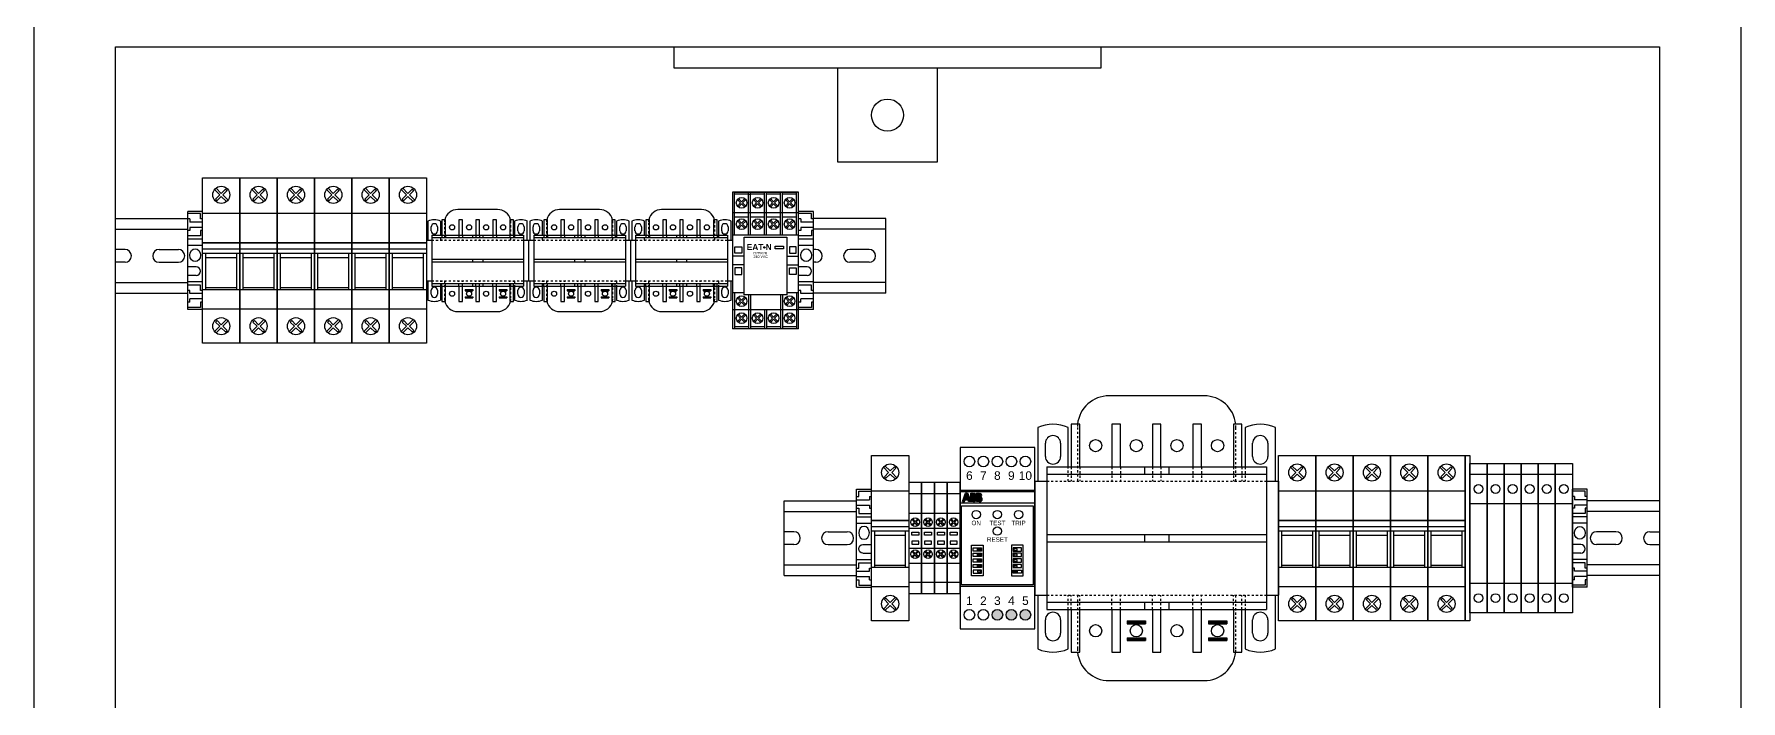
# Model space of a CAD drawing. Header units: millimetres. Extents: x 0 to 840, y -1485 to 297.
# Drawn here: x 148.6 to 228.6, y -1261.2 to -1229.9 of the extents above; entities that cross this region are included whole.
import ezdxf

# ---------------------------------------------------------------- set-up
doc = ezdxf.new("R2010")
doc.units = ezdxf.units.MM
doc.linetypes.add('HIDDEN', pattern=[0.2, 0.1, -0.1])
doc.layers.add('DEFAULT_2', color=8, linetype='HIDDEN')
doc.styles.get("Standard").update_dxf_attribs({"font": 'arial.ttf'})

# ---------------------------------------------------------------- blocks, each defined once
blk = doc.blocks.new('BORNE SECCIONABLE')
for p, q in [((-0.4, 0), (-0.4, 7)), ((-0.4, 7), (0.4, 7)), ((-0.4, 6.5), (0.4, 6.5)), ((0.4, 7), (0.4, 0)), ((0.4, 5.111), (-0.4, 5.111)), ((-0.4, 1.389), (0.4, 1.389)), ((0.4, 0), (-0.4, 0))]:
    blk.add_line(p, q)
for centre in [(0, 5.806), (0, 0.694)]:
    blk.add_circle(centre, 0.208)
blk = doc.blocks.new('TOPE JXBs-BF')
for p, q in [((-0.35, 0), (-0.35, 4.6)), ((0.35, 4.6), (-0.35, 4.6)), ((0.35, 4.6), (-0.35, 4.6)), ((0.25, 4.5), (-0.35, 4.5)), ((-0.25, 4.25), (-0.35, 4.25)), ((-0.25, 4.25), (-0.25, 4.1)), ((0.35, 4.1), (-0.25, 4.1)), ((0.25, 4.25), (0.25, 4.5)), ((0.35, 4.25), (0.25, 4.25)), ((0.35, 0), (0.35, 4.6)), ((-0.25, 3.7), (-0.35, 3.7)), ((0.25, 3.45), (-0.35, 3.45)), ((0.35, 3.3), (-0.35, 3.3)), ((0.35, 3.85), (-0.25, 3.85)), ((-0.25, 3.85), (-0.25, 3.7)), ((0.35, 3.7), (0.25, 3.7)), ((0.25, 3.7), (0.25, 3.45)), ((0.35, 3), (-0.35, 3)), ((0.05, 2), (-0.35, 2)), ((0.05, 1.6), (-0.35, 1.6)), ((0.35, 1.3), (-0.35, 1.3)), ((0.25, 1.15), (-0.35, 1.15)), ((-0.25, 0.9), (-0.35, 0.9)), ((-0.25, 0.75), (-0.25, 0.9)), ((0.25, 0.9), (0.25, 1.15)), ((0.35, 0.9), (0.25, 0.9)), ((-0.25, 0.35), (-0.35, 0.35)), ((0.25, 0.1), (-0.35, 0.1)), ((0.35, 0), (-0.35, 0)), ((0.35, 0.75), (-0.25, 0.75)), ((0.35, 0.5), (-0.25, 0.5)), ((-0.25, 0.35), (-0.25, 0.5)), ((0.35, 0.35), (0.25, 0.35)), ((0.25, 0.35), (0.25, 0.1))]:
    blk.add_line(p, q)
blk.add_arc((0.05, 1.8), 0.2, 270, 90)
blk.add_ellipse((0, 2.55), major_axis=(0, -0.3), ratio=0.833333)
blk = doc.blocks.new('Fusible PMF')
for p, q in [((-0.247, 7.267), (0, 7.021)), ((0.197, 7.218), (0, 7.021)), ((0.197, 7.218), (0.268, 7.147)), ((-0.317, 7.197), (-0.071, 6.95)), ((-0.071, 6.95), (-0.268, 6.753)), ((-0.268, 6.753), (-0.197, 6.682)), ((0, 6.879), (-0.197, 6.682)), ((0, 6.879), (0.247, 6.632)), ((0.268, 7.147), (0.071, 6.95)), ((0.071, 6.95), (0.318, 6.703)), ((-0.317, 0.553), (-0.071, 0.8)), ((-0.268, 0.997), (-0.197, 1.068)), ((-0.071, 0.8), (-0.268, 0.997)), ((0, 0.871), (-0.197, 1.068)), ((0, 0.871), (0.247, 1.118)), ((0.071, 0.8), (0.318, 1.047)), ((0.268, 0.603), (0.071, 0.8)), ((-0.247, 0.483), (0, 0.729)), ((0.197, 0.532), (0, 0.729)), ((0.197, 0.532), (0.268, 0.603))]:
    blk.add_line(p, q)
at = {"color": 4}
for p, q in [((0.875, 4.4), (-0.875, 4.4)), ((0.875, 4.2), (-0.875, 4.2)), ((-0.725, 2.5), (-0.725, 4.2)), ((0.725, 4), (-0.725, 4)), ((0.725, 2.5), (0.725, 4.2)), ((0.875, 2.5), (-0.875, 2.5)), ((0.725, 2.6), (-0.725, 2.6))]:
    blk.add_line(p, q, dxfattribs=at)
blk.add_lwpolyline([(-0.875, 7.75), (0.875, 7.75), (0.875, 0), (-0.875, 0)], close=True)
at = {"color": 5}
blk.add_lwpolyline([(-0.875, 6.1), (0.875, 6.1), (0.875, 4.7), (-0.875, 4.7)], close=True, dxfattribs=at)
at = {"color": 4}
blk.add_lwpolyline([(-0.875, 4.7), (0.875, 4.7), (0.875, 1.6), (-0.875, 1.6)], close=True, dxfattribs=at)
for centre in [(0, 6.95), (0, 0.8)]:
    blk.add_circle(centre, 0.4)
blk = doc.blocks.new('c0100e2a-F')
for p, q in [((2.229, 13.335), (-2.229, 13.335)), ((-4.001, 12.002), (-4.001, 10.001)), ((-3.6, 12.002), (-4.001, 12.002)), ((-3.6, 10.001), (-3.6, 12.002)), ((-2.1, 12.002), (-2.1, 10.001)), ((-1.7, 12.002), (-2.1, 12.002)), ((-1.7, 10.001), (-1.7, 12.002)), ((-0.2, 12.002), (-0.2, 10.001)), ((0.2, 12.002), (-0.2, 12.002)), ((0.2, 10.001), (0.2, 12.002)), ((1.7, 12.002), (1.7, 10.001)), ((2.1, 12.002), (1.7, 12.002)), ((2.1, 10.001), (2.1, 12.002)), ((3.6, 12.002), (3.6, 10.001)), ((4, 12.002), (3.6, 12.002)), ((4, 10.001), (4, 12.002)), ((-5.572, 11.852), (-5.572, 9.334)), ((-4.143, 10.001), (-4.143, 11.852)), ((4.143, 11.852), (4.143, 10.001)), ((5.572, 9.334), (5.572, 11.852)), ((-5.215, 10.492), (-5.215, 11.111)), ((-4.501, 11.111), (-4.501, 10.492)), ((4.501, 10.492), (4.501, 11.111)), ((5.215, 11.111), (5.215, 10.492)), ((-5.143, 10.001), (-5.143, 3.334)), ((-5.143, 10.001), (5.143, 10.001)), ((-5.143, 9.668), (5.143, 9.668)), ((-0.571, 10.001), (-0.571, 9.668)), ((0.571, 10.001), (0.571, 9.668)), ((5.143, 10.001), (5.143, 3.334)), ((-5.715, 9.334), (-5.715, 4)), ((-5.715, 9.334), (-5.143, 9.334)), ((5.143, 9.334), (5.715, 9.334)), ((5.715, 9.334), (5.715, 4)), ((-5.143, 6.834), (5.143, 6.834)), ((-5.143, 6.501), (5.143, 6.501)), ((-0.571, 6.834), (-0.571, 6.501)), ((0.571, 6.834), (0.571, 6.501)), ((-5.715, 4), (-5.143, 4)), ((-5.572, 4), (-5.572, 1.483)), ((5.143, 4), (5.715, 4)), ((5.572, 1.483), (5.572, 4)), ((-5.143, 3.667), (5.143, 3.667)), ((-5.143, 3.334), (5.143, 3.334)), ((-4.143, 1.483), (-4.143, 3.334)), ((-4.001, 3.334), (-4.001, 1.334)), ((-3.6, 1.334), (-3.6, 3.334)), ((-2.1, 3.334), (-2.1, 1.334)), ((-1.7, 1.334), (-1.7, 3.334)), ((-0.571, 3.667), (-0.571, 3.334)), ((-0.2, 3.334), (-0.2, 1.334)), ((0.2, 1.334), (0.2, 3.334)), ((0.571, 3.667), (0.571, 3.334)), ((1.7, 3.334), (1.7, 1.334)), ((2.1, 1.334), (2.1, 3.334)), ((3.6, 3.334), (3.6, 1.334)), ((4, 1.334), (4, 3.334)), ((4.143, 3.334), (4.143, 1.483)), ((-5.215, 2.224), (-5.215, 2.843)), ((-4.501, 2.843), (-4.501, 2.224)), ((-1.381, 2.793), (-0.524, 2.793)), ((-1.381, 2.793), (-1.381, 2.737)), ((-1.381, 2.779), (-0.524, 2.779)), ((-1.381, 2.722), (-0.524, 2.722)), ((-1.381, 2.722), (-1.381, 2.66)), ((-1.381, 2.688), (-0.524, 2.688)), ((-1.381, 2.674), (-0.524, 2.674)), ((-1.381, 2.66), (-0.524, 2.66)), ((-0.524, 2.793), (-0.524, 2.66)), ((2.429, 2.793), (3.286, 2.793)), ((2.429, 2.793), (2.429, 2.737)), ((2.429, 2.779), (3.286, 2.779)), ((2.429, 2.722), (3.286, 2.722)), ((2.429, 2.722), (2.429, 2.66)), ((2.429, 2.688), (3.286, 2.688)), ((2.429, 2.674), (3.286, 2.674)), ((2.429, 2.66), (3.286, 2.66)), ((3.286, 2.793), (3.286, 2.66)), ((4.501, 2.224), (4.501, 2.843)), ((5.215, 2.843), (5.215, 2.224)), ((-1.381, 2.007), (-0.524, 2.007)), ((-1.381, 2.007), (-1.381, 1.874)), ((-1.381, 1.993), (-0.524, 1.993)), ((-1.381, 1.979), (-0.524, 1.979)), ((-1.381, 1.946), (-0.524, 1.946)), ((-1.381, 1.888), (-0.524, 1.888)), ((-1.381, 1.874), (-0.524, 1.874)), ((-0.524, 2.007), (-0.524, 1.874)), ((2.429, 2.007), (3.286, 2.007)), ((2.429, 2.007), (2.429, 1.874)), ((2.429, 1.993), (3.286, 1.993)), ((2.429, 1.979), (3.286, 1.979)), ((2.429, 1.946), (3.286, 1.946)), ((2.429, 1.888), (3.286, 1.888)), ((2.429, 1.874), (3.286, 1.874)), ((3.286, 2.007), (3.286, 1.874)), ((-4.001, 1.334), (-3.6, 1.334)), ((-2.1, 1.334), (-1.7, 1.334)), ((-0.2, 1.334), (0.2, 1.334)), ((1.7, 1.334), (2.1, 1.334)), ((3.6, 1.334), (4, 1.334)), ((-2.229, 0), (2.229, 0))]:
    blk.add_line(p, q)
at = {"color": 40}
for centre in [(-2.858, 11.001), (-0.953, 11.001), (0.953, 11.001), (2.858, 11.001), (-2.858, 2.334), (-0.953, 2.334), (0.953, 2.334), (2.858, 2.334)]:
    blk.add_circle(centre, 0.286, dxfattribs=at)
for centre, radius, start, end in [((-2.229, 11.849), 1.486, 90, 174.11316), ((2.229, 11.849), 1.486, 5.88684, 90), ((-4.858, 10.216), 1.786, 66.42182, 113.57818), ((4.858, 10.216), 1.786, 66.42182, 113.57818), ((-4.858, 11.111), 0.357, 0, 180), ((4.858, 11.111), 0.357, 0, 180), ((-4.858, 10.492), 0.357, 180, 0), ((4.858, 10.492), 0.357, 180, 0), ((-4.858, 2.843), 0.357, 0, 180), ((4.858, 2.843), 0.357, 0, 180), ((-4.858, 2.224), 0.357, 180, 0), ((4.858, 2.224), 0.357, 180, 0), ((-4.858, 3.119), 1.786, 246.42182, 293.57818), ((-2.229, 1.486), 1.486, 185.88684, 270), ((2.229, 1.486), 1.486, 270, 354.11316), ((4.858, 3.119), 1.786, 246.42182, 293.57818)]:
    blk.add_arc(centre, radius, start, end)
at = {"layer": 'DEFAULT_2'}
for p, q in [((-3.715, 11.849), (-3.715, 9.334)), ((3.715, 9.334), (3.715, 11.849)), ((-4.143, 9.334), (-4.143, 10.001)), ((-4.001, 10.001), (-4.001, 9.334)), ((-3.6, 10.001), (-3.6, 9.334)), ((-2.1, 10.001), (-2.1, 9.334)), ((-1.7, 10.001), (-1.7, 9.334)), ((-0.2, 10.001), (-0.2, 9.334)), ((0.2, 10.001), (0.2, 9.334)), ((1.7, 10.001), (1.7, 9.334)), ((2.1, 10.001), (2.1, 9.334)), ((3.6, 10.001), (3.6, 9.334)), ((4, 10.001), (4, 9.334)), ((4.143, 10.001), (4.143, 9.334)), ((-5.143, 9.334), (5.143, 9.334)), ((-5.143, 4), (5.143, 4)), ((-4.143, 3.334), (-4.143, 4)), ((-4.001, 3.334), (-4.001, 4)), ((-3.715, 4), (-3.715, 1.486)), ((-3.6, 3.334), (-3.6, 4)), ((-2.1, 3.334), (-2.1, 4)), ((-1.7, 3.334), (-1.7, 4)), ((-0.2, 3.334), (-0.2, 4)), ((0.2, 3.334), (0.2, 4)), ((1.7, 3.334), (1.7, 4)), ((2.1, 3.334), (2.1, 4)), ((3.6, 3.334), (3.6, 4)), ((3.715, 1.486), (3.715, 4)), ((4, 3.334), (4, 4)), ((4.143, 4), (4.143, 3.334)), ((-1.381, 2.746), (-0.524, 2.746)), ((-1.381, 2.737), (-1.381, 2.722)), ((-1.381, 2.716), (-0.524, 2.716)), ((-1.381, 2.707), (-0.524, 2.707)), ((-1.381, 2.693), (-0.524, 2.693)), ((2.429, 2.746), (3.286, 2.746)), ((2.429, 2.737), (2.429, 2.722)), ((2.429, 2.716), (3.286, 2.716)), ((2.429, 2.707), (3.286, 2.707)), ((2.429, 2.693), (3.286, 2.693)), ((-1.381, 1.974), (-0.524, 1.974)), ((-1.381, 1.96), (-0.524, 1.96)), ((-1.381, 1.951), (-0.524, 1.951)), ((-1.381, 1.922), (-0.524, 1.922)), ((2.429, 1.974), (3.286, 1.974)), ((2.429, 1.96), (3.286, 1.96)), ((2.429, 1.951), (3.286, 1.951)), ((2.429, 1.922), (3.286, 1.922))]:
    blk.add_line(p, q, dxfattribs=at)
for centre, start, end in [((-2.229, 11.849), 174.11316, 180), ((2.229, 11.849), 0, 5.88684), ((-2.229, 1.486), 180, 185.88684), ((2.229, 1.486), 354.11316, 0)]:
    blk.add_arc(centre, 1.486, start, end, dxfattribs=at)
blk = doc.blocks.new('borne 4mm')
for p, q in [((2726.454, -1416.171), (2725.854, -1416.171)), ((2725.854, -1416.171), (2725.854, -1421.371)), ((2726.454, -1416.696), (2725.854, -1416.696)), ((2726.454, -1421.371), (2726.454, -1416.171)), ((2726.454, -1416.171), (2726.454, -1421.371)), ((2725.854, -1417.605), (2726.454, -1417.605)), ((2725.854, -1418.296), (2726.454, -1418.296)), ((2725.996, -1418.143), (2726.119, -1418.021)), ((2726.021, -1417.923), (2726.056, -1417.888)), ((2726.119, -1418.021), (2726.021, -1417.923)), ((2726.032, -1418.178), (2726.154, -1418.056)), ((2726.154, -1417.986), (2726.056, -1417.888)), ((2726.154, -1417.986), (2726.277, -1417.862)), ((2726.252, -1418.154), (2726.154, -1418.056)), ((2726.189, -1418.021), (2726.312, -1417.898)), ((2726.287, -1418.119), (2726.189, -1418.021)), ((2726.252, -1418.154), (2726.287, -1418.119)), ((2725.854, -1419.245), (2726.454, -1419.245)), ((2725.854, -1419.936), (2726.454, -1419.936)), ((2725.996, -1419.643), (2726.119, -1419.521)), ((2726.021, -1419.423), (2726.056, -1419.388)), ((2726.119, -1419.521), (2726.021, -1419.423)), ((2726.032, -1419.678), (2726.154, -1419.556)), ((2726.154, -1419.486), (2726.056, -1419.388)), ((2726.154, -1419.486), (2726.277, -1419.362)), ((2726.252, -1419.654), (2726.154, -1419.556)), ((2726.189, -1419.521), (2726.312, -1419.398)), ((2726.287, -1419.619), (2726.189, -1419.521)), ((2726.252, -1419.654), (2726.287, -1419.619)), ((2726.454, -1419.245), (2726.454, -1420.845)), ((2726.454, -1420.845), (2725.854, -1420.845)), ((2726.454, -1421.371), (2725.854, -1421.371))]:
    blk.add_line(p, q)
for points in [[(2725.99, -1418.486), (2726.319, -1418.486), (2726.319, -1418.631), (2725.99, -1418.631)], [(2725.99, -1419.056), (2726.319, -1419.056), (2726.319, -1418.91), (2725.99, -1418.91)]]:
    blk.add_lwpolyline(points, close=True)
for centre, radius in [((2726.154, -1418.021), 0.2), ((2726.154, -1418.021), 0.2), ((2726.154, -1418.021), 0.199), ((2726.154, -1419.521), 0.2), ((2726.154, -1419.521), 0.2), ((2726.154, -1419.521), 0.199)]:
    blk.add_circle(centre, radius)
blk = doc.blocks.new('Borne 4mm²')
blk.add_blockref('borne 4mm', (-2726.154, 1421.371))
blk = doc.blocks.new('RD2_ABB')
h = blk.add_hatch(color=256)
h.paths.add_polyline_path([(-1.449, 6.352), (-1.497, 6.352), (-1.572, 6.155), (-1.449, 6.155)])
h.paths.add_polyline_path([(-1.503, 6.044), (-1.449, 6.044), (-1.449, 6.139), (-1.575, 6.139), (-1.633, 5.964), (-1.541, 5.964)])
h.paths.add_polyline_path([(-1.312, 6.155), (-1.387, 6.352), (-1.435, 6.352), (-1.435, 6.155)])
h.paths.add_polyline_path([(-1.382, 6.044), (-1.343, 5.964), (-1.251, 5.964), (-1.309, 6.139), (-1.435, 6.139), (-1.435, 6.044)])
h.paths.add_polyline_path([(-1.121, 6.352), (-1.247, 6.352), (-1.247, 5.964), (-1.121, 5.964)])
h.paths.add_polyline_path([(-1.111, 6.158), (-1.023, 6.158, 0.077521), (-1.05, 6.169, 0.619229), (-1.078, 6.343), (-1.111, 6.352)])
h.paths.add_polyline_path([(-1.111, 5.965), (-1.067, 5.973, 0.688685), (-1.01, 6.139), (-1.111, 6.139)])
h.paths.add_polyline_path([(-0.972, 5.964), (-0.846, 5.964), (-0.846, 6.352), (-0.972, 6.352)])
h.paths.add_polyline_path([(-0.803, 6.343), (-0.836, 6.352), (-0.836, 6.158), (-0.748, 6.158, 0.077521), (-0.776, 6.169, 0.619229)])
h.paths.add_polyline_path([(-0.735, 6.139), (-0.836, 6.139), (-0.836, 5.965), (-0.792, 5.973, 0.688685)])
h = blk.add_hatch(color=256)
h.paths.add_polyline_path([(-0.25, 0.661, 1), (0.25, 0.661, 1)])
h.paths.add_polyline_path([(0.907, 0.661, 1), (0.406, 0.661, 1)])
h.paths.add_polyline_path([(1.563, 0.661, 1), (1.062, 0.661, 1)])
for p, q in [((-1.75, 6.5), (1.75, 6.5)), ((-1.633, 5.964), (-1.575, 6.139)), ((-1.572, 6.155), (-1.497, 6.352)), ((-1.541, 5.964), (-1.503, 6.044)), ((-1.503, 6.044), (-1.449, 6.044)), ((-1.382, 6.044), (-1.435, 6.044)), ((-1.312, 6.155), (-1.387, 6.352)), ((-1.343, 5.964), (-1.382, 6.044)), ((-1.251, 5.964), (-1.309, 6.139)), ((-1.121, 5.964), (-1.066, 5.973)), ((-1.111, 6.352), (-1.111, 6.158)), ((-1.111, 6.352), (-1.076, 6.343)), ((-1.023, 6.158), (-1.111, 6.158)), ((-1.111, 6.139), (-1.111, 5.964)), ((-1.01, 6.139), (-1.111, 6.139)), ((-0.846, 5.964), (-0.791, 5.973)), ((-0.836, 6.352), (-0.836, 6.158)), ((-0.836, 6.352), (-0.802, 6.343)), ((-0.748, 6.158), (-0.836, 6.158)), ((-0.836, 6.139), (-0.836, 5.964)), ((-0.735, 6.139), (-0.836, 6.139)), ((-1.75, 2), (1.75, 2))]:
    blk.add_line(p, q)
for points in [[(-1.75, 0), (1.75, 0), (1.75, 8.5), (-1.75, 8.5)], [(-1.683, 5.765), (1.683, 5.765), (1.683, 2.072), (-1.683, 2.072)], [(-1.247, 6.352), (-1.121, 6.352), (-1.121, 5.964), (-1.247, 5.964)], [(-0.972, 6.352), (-0.846, 6.352), (-0.846, 5.964), (-0.972, 5.964)], [(-1.212, 3.918), (-0.668, 3.918), (-0.668, 2.487), (-1.212, 2.487)], [(-1.133, 3.791), (-0.747, 3.791), (-0.747, 3.648), (-1.133, 3.648)], [(-1.133, 3.541), (-0.747, 3.541), (-0.747, 3.398), (-1.133, 3.398)], [(-1.133, 3.276), (-0.747, 3.276), (-0.747, 3.134), (-1.133, 3.134)], [(-0.929, 3.754), (-0.775, 3.754), (-0.775, 3.677), (-0.929, 3.677)], [(-0.929, 3.504), (-0.775, 3.504), (-0.775, 3.427), (-0.929, 3.427)], [(-0.929, 3.24), (-0.775, 3.24), (-0.775, 3.163), (-0.929, 3.163)], [(1.212, 3.918), (0.668, 3.918), (0.668, 2.487), (1.212, 2.487)], [(1.133, 3.791), (0.747, 3.791), (0.747, 3.648), (1.133, 3.648)], [(1.133, 3.541), (0.747, 3.541), (0.747, 3.398), (1.133, 3.398)], [(1.133, 3.276), (0.747, 3.276), (0.747, 3.134), (1.133, 3.134)], [(0.929, 3.754), (0.775, 3.754), (0.775, 3.677), (0.929, 3.677)], [(0.929, 3.504), (0.775, 3.504), (0.775, 3.427), (0.929, 3.427)], [(0.929, 3.24), (0.775, 3.24), (0.775, 3.163), (0.929, 3.163)], [(-1.133, 3.016), (-0.747, 3.016), (-0.747, 2.873), (-1.133, 2.873)], [(-1.133, 2.615), (-0.747, 2.615), (-0.747, 2.757), (-1.133, 2.757)], [(-0.929, 2.979), (-0.775, 2.979), (-0.775, 2.902), (-0.929, 2.902)], [(-0.929, 2.652), (-0.775, 2.652), (-0.775, 2.728), (-0.929, 2.728)], [(1.133, 3.016), (0.747, 3.016), (0.747, 2.873), (1.133, 2.873)], [(1.133, 2.615), (0.747, 2.615), (0.747, 2.757), (1.133, 2.757)], [(0.929, 2.979), (0.775, 2.979), (0.775, 2.902), (0.929, 2.902)], [(0.929, 2.652), (0.775, 2.652), (0.775, 2.728), (0.929, 2.728)]]:
    blk.add_lwpolyline(points, close=True)
at = {"color": 1}
blk.add_lwpolyline([(-1.75, 6.434), (1.75, 6.434), (1.75, 5.89), (-1.75, 5.89)], close=True, dxfattribs=at)
for points in [[(-1.633, 5.964), (-1.541, 5.964)], [(-1.449, 6.044), (-1.449, 6.139), (-1.575, 6.139)], [(-1.572, 6.155), (-1.449, 6.155), (-1.449, 6.352), (-1.497, 6.352)], [(-1.312, 6.155), (-1.435, 6.155), (-1.435, 6.352), (-1.387, 6.352)], [(-1.435, 6.044), (-1.435, 6.139), (-1.309, 6.139)], [(-1.251, 5.964), (-1.343, 5.964)]]:
    blk.add_lwpolyline(points)
for centre, radius in [((-1.312, 7.839), 0.25), ((-0.656, 7.839), 0.25), ((0, 7.839), 0.25), ((0.656, 7.839), 0.25), ((1.313, 7.839), 0.25), ((-0.993, 5.355), 0.195), ((0, 5.355), 0.195), ((0.993, 5.355), 0.195), ((0, 4.581), 0.195), ((-1.312, 0.661), 0.25), ((-0.656, 0.661), 0.25), ((0, 0.661), 0.25), ((0.656, 0.661), 0.25), ((1.313, 0.661), 0.25)]:
    blk.add_circle(centre, radius)
for centre, radius, start, end in [((-1.108, 6.249), 0.0987, 305.42455, 77.33952), ((-1.07, 6.067), 0.0942, 271.93823, 50.15667), ((-1.07, 6.077), 0.0942, 59.9721, 77.70305), ((-0.833, 6.249), 0.0987, 305.42455, 77.33952), ((-0.796, 6.067), 0.0942, 271.93823, 50.15667), ((-0.796, 6.077), 0.0942, 59.9721, 77.70305)]:
    blk.add_arc(centre, radius, start, end)
at = {"color": 3, "width": 0.56435, "attachment_point": 5}
for s, insert, char_height in [('{\\C256;6}', (-1.312, 7.179), 0.4), ('{\\C256;7}', (-0.656, 7.179), 0.4), ('{\\C256;8}', (0, 7.179), 0.4), ('{\\C256;9}', (0.656, 7.179), 0.4), ('{\\C256;10}', (1.313, 7.179), 0.4), ('{\\C256;ON}', (-0.993, 4.963), 0.21), ('{\\C256;TEST}', (0, 4.963), 0.21), ('{\\C256;TRIP}', (0.993, 4.963), 0.21), ('{\\C256;RESET}', (0, 4.189), 0.21), ('{\\C256;1}', (-1.312, 1.321), 0.4), ('{\\C256;2}', (-0.656, 1.321), 0.4), ('{\\C256;3}', (0, 1.321), 0.4), ('{\\C256;4}', (0.656, 1.321), 0.4), ('{\\C256;5}', (1.313, 1.321), 0.4)]:
    blk.add_mtext(s, dxfattribs=dict(at, insert=insert, char_height=char_height))
blk = doc.blocks.new('c0050e2afb-P')
for p, q in [((-3.71, 6.76), (-3.71, 5.33)), ((-2.76, 5.71), (-2.76, 6.76)), ((-2.67, 6.86), (-2.67, 5.71)), ((-2.4, 6.86), (-2.67, 6.86)), ((-2.4, 5.71), (-2.4, 6.86)), ((1.49, 7.62), (-1.49, 7.62)), ((-1.4, 6.86), (-1.4, 5.71)), ((-1.13, 6.86), (-1.4, 6.86)), ((-1.13, 5.71), (-1.13, 6.86)), ((-0.13, 6.86), (-0.13, 5.71)), ((0.13, 6.86), (-0.13, 6.86)), ((0.13, 5.71), (0.13, 6.86)), ((1.13, 6.86), (1.13, 5.71)), ((1.4, 6.86), (1.13, 6.86)), ((1.4, 5.71), (1.4, 6.86)), ((2.4, 6.86), (2.4, 5.71)), ((2.67, 6.86), (2.4, 6.86)), ((2.67, 5.71), (2.67, 6.86)), ((2.76, 6.76), (2.76, 5.71)), ((3.71, 5.33), (3.71, 6.76)), ((-3.81, 5.33), (-3.81, 2.29)), ((-3.81, 5.33), (-3.43, 5.33)), ((-3.48, 6.03), (-3.48, 6.32)), ((-3.43, 5.71), (-3.43, 1.9)), ((-3.43, 5.71), (3.43, 5.71)), ((-3.43, 5.52), (3.43, 5.52)), ((-3, 6.32), (-3, 6.03)), ((-0.38, 5.71), (-0.38, 5.52)), ((0.38, 5.71), (0.38, 5.52)), ((3, 6.03), (3, 6.32)), ((3.43, 5.71), (3.43, 1.9)), ((3.43, 5.33), (3.81, 5.33)), ((3.48, 6.32), (3.48, 6.03)), ((3.81, 5.33), (3.81, 2.29)), ((-3.43, 3.91), (3.43, 3.91)), ((-0.38, 3.91), (-0.38, 3.71)), ((0.38, 3.91), (0.38, 3.71)), ((-3.43, 3.71), (3.43, 3.71)), ((-3.81, 2.29), (-3.43, 2.29)), ((-3.71, 2.29), (-3.71, 0.86)), ((-3.48, 1.3), (-3.48, 1.59)), ((-3.43, 2.1), (3.43, 2.1)), ((-3.43, 1.9), (3.43, 1.9)), ((-3, 1.59), (-3, 1.3)), ((-2.76, 0.86), (-2.76, 1.9)), ((-2.67, 1.9), (-2.67, 0.76)), ((-2.4, 0.76), (-2.4, 1.9)), ((-1.4, 1.9), (-1.4, 0.76)), ((-1.13, 0.76), (-1.13, 1.9)), ((-0.92, 1.65), (-0.35, 1.65)), ((-0.92, 1.65), (-0.92, 1.55)), ((-0.92, 1.63), (-0.35, 1.63)), ((-0.92, 1.59), (-0.35, 1.59)), ((-0.92, 1.57), (-0.35, 1.57)), ((-0.92, 1.56), (-0.35, 1.56)), ((-0.92, 1.55), (-0.35, 1.55)), ((-0.38, 2.1), (-0.38, 1.9)), ((-0.35, 1.65), (-0.35, 1.56)), ((-0.35, 1.56), (-0.35, 1.55)), ((-0.13, 1.9), (-0.13, 0.76)), ((0.13, 0.76), (0.13, 1.9)), ((0.38, 2.1), (0.38, 1.9)), ((1.13, 1.9), (1.13, 0.76)), ((1.4, 0.76), (1.4, 1.9)), ((1.62, 1.65), (2.19, 1.65)), ((1.62, 1.65), (1.62, 1.55)), ((1.62, 1.63), (2.19, 1.63)), ((1.62, 1.59), (2.19, 1.59)), ((1.62, 1.57), (2.19, 1.57)), ((1.62, 1.56), (2.19, 1.56)), ((1.62, 1.55), (2.19, 1.55)), ((2.19, 1.65), (2.19, 1.56)), ((2.19, 1.56), (2.19, 1.55)), ((2.4, 1.9), (2.4, 0.76)), ((2.67, 0.76), (2.67, 1.9)), ((2.76, 1.9), (2.76, 0.86)), ((3, 1.3), (3, 1.59)), ((3.43, 2.29), (3.81, 2.29)), ((3.48, 1.59), (3.48, 1.3)), ((3.71, 0.86), (3.71, 2.29)), ((-2.67, 0.76), (-2.4, 0.76)), ((-1.49, 0), (1.49, 0)), ((-1.4, 0.76), (-1.13, 0.76)), ((-0.92, 1.11), (-0.35, 1.11)), ((-0.92, 1.11), (-0.92, 1.11)), ((-0.92, 1.1), (-0.35, 1.1)), ((-0.92, 1.1), (-0.35, 1.1)), ((-0.92, 1.1), (-0.92, 1.02)), ((-0.92, 1.08), (-0.35, 1.08)), ((-0.92, 1.04), (-0.35, 1.04)), ((-0.92, 1.02), (-0.35, 1.02)), ((-0.35, 1.11), (-0.35, 1.02)), ((-0.13, 0.76), (0.13, 0.76)), ((1.13, 0.76), (1.4, 0.76)), ((1.62, 1.11), (2.19, 1.11)), ((1.62, 1.11), (1.62, 1.11)), ((1.62, 1.1), (2.19, 1.1)), ((1.62, 1.1), (2.19, 1.1)), ((1.62, 1.1), (1.62, 1.02)), ((1.62, 1.08), (2.19, 1.08)), ((1.62, 1.04), (2.19, 1.04)), ((1.62, 1.02), (2.19, 1.02)), ((2.19, 1.11), (2.19, 1.02)), ((2.4, 0.76), (2.67, 0.76))]:
    blk.add_line(p, q)
at = {"color": 40}
for centre in [(-1.91, 6.29), (-0.64, 6.29), (0.63, 6.29), (1.9, 6.29), (-1.91, 1.33), (-0.64, 1.33), (0.63, 1.33), (1.9, 1.33)]:
    blk.add_circle(centre, 0.191, dxfattribs=at)
for centre, radius, start, end in [((-3.24, 5.67), 1.19, 66.4218, 113.5782), ((-3.24, 6.32), 0.238, 0, 180), ((-1.49, 6.63), 0.991, 90, 166.6576), ((1.49, 6.63), 0.991, 13.3424, 90), ((3.24, 5.67), 1.19, 66.4218, 113.5782), ((3.24, 6.32), 0.238, 0, 180), ((-3.24, 6.03), 0.238, 180, 0), ((3.24, 6.03), 0.238, 180, 0), ((-3.24, 1.59), 0.238, 0, 180), ((-3.24, 1.3), 0.238, 180, 0), ((3.24, 1.59), 0.238, 0, 180), ((3.24, 1.3), 0.238, 180, 0), ((-3.24, 1.95), 1.19, 246.4218, 293.5782), ((-1.49, 0.99), 0.991, 193.3424, 270), ((1.49, 0.99), 0.991, 270, 346.6576), ((3.24, 1.95), 1.19, 246.4218, 293.5782)]:
    blk.add_arc(centre, radius, start, end)
at = {"layer": 'DEFAULT_2'}
for p, q in [((-2.48, 6.63), (-2.48, 5.33)), ((2.48, 5.33), (2.48, 6.63)), ((-3.43, 5.33), (3.43, 5.33)), ((-2.76, 5.33), (-2.76, 5.71)), ((-2.67, 5.71), (-2.67, 5.33)), ((-2.4, 5.71), (-2.4, 5.33)), ((-1.4, 5.71), (-1.4, 5.33)), ((-1.13, 5.71), (-1.13, 5.33)), ((-0.13, 5.71), (-0.13, 5.33)), ((0.13, 5.71), (0.13, 5.33)), ((1.13, 5.71), (1.13, 5.33)), ((1.4, 5.71), (1.4, 5.33)), ((2.4, 5.71), (2.4, 5.33)), ((2.67, 5.71), (2.67, 5.33)), ((2.76, 5.71), (2.76, 5.33)), ((-3.43, 2.29), (3.43, 2.29)), ((-2.76, 1.9), (-2.76, 2.29)), ((-2.67, 1.9), (-2.67, 2.29)), ((-2.48, 2.29), (-2.48, 0.99)), ((-2.4, 1.9), (-2.4, 2.29)), ((-1.4, 1.9), (-1.4, 2.29)), ((-1.13, 1.9), (-1.13, 2.29)), ((-0.92, 1.61), (-0.35, 1.61)), ((-0.92, 1.6), (-0.35, 1.6)), ((-0.92, 1.58), (-0.35, 1.58)), ((-0.35, 1.56), (-0.35, 1.56)), ((-0.13, 1.9), (-0.13, 2.29)), ((0.13, 1.9), (0.13, 2.29)), ((1.13, 1.9), (1.13, 2.29)), ((1.4, 1.9), (1.4, 2.29)), ((1.62, 1.61), (2.19, 1.61)), ((1.62, 1.6), (2.19, 1.6)), ((1.62, 1.58), (2.19, 1.58)), ((2.19, 1.56), (2.19, 1.56)), ((2.4, 1.9), (2.4, 2.29)), ((2.48, 0.99), (2.48, 2.29)), ((2.67, 1.9), (2.67, 2.29)), ((2.76, 2.29), (2.76, 1.9)), ((-0.92, 1.11), (-0.92, 1.1)), ((-0.92, 1.09), (-0.35, 1.09)), ((-0.92, 1.07), (-0.35, 1.07)), ((-0.92, 1.06), (-0.35, 1.06)), ((1.62, 1.11), (1.62, 1.1)), ((1.62, 1.09), (2.19, 1.09)), ((1.62, 1.07), (2.19, 1.07)), ((1.62, 1.06), (2.19, 1.06))]:
    blk.add_line(p, q, dxfattribs=at)
for centre, start, end in [((-1.49, 6.63), 166.6576, 180), ((1.49, 6.63), 0, 13.3424), ((-1.49, 0.99), 180, 193.3424), ((1.49, 0.99), 346.6576, 0)]:
    blk.add_arc(centre, 0.991, start, end, dxfattribs=at)
blk = doc.blocks.new('D2PR2B')
h = blk.add_hatch(color=256)
edge = h.paths.add_edge_path()
edge.add_arc((-0.054, 3.813), 0.0338, 0, 360)
for p, q in [((-1.55, 6.4), (-1.55, 3.4)), ((1.55, 6.4), (-1.55, 6.4)), ((1.475, 6.4), (-1.475, 6.4)), ((-1.475, 6.4), (1.475, 6.4)), ((-1.45, 4.4), (-1.45, 6.4)), ((-0.8, 4.4), (-0.8, 6.4)), ((-0.7, 4.4), (-0.7, 6.4)), ((-0.05, 4.4), (-0.05, 6.4)), ((0.05, 4.4), (0.05, 6.4)), ((0.7, 4.4), (0.7, 6.4)), ((0.8, 4.4), (0.8, 6.4)), ((1.45, 4.4), (1.45, 6.4)), ((1.55, 3.4), (1.55, 6.4)), ((-0.8, 6.3), (-1.45, 6.3)), ((-1.324, 6.051), (-1.173, 5.9)), ((-1.173, 5.9), (-1.308, 5.765)), ((-1.308, 5.765), (-1.26, 5.717)), ((-1.276, 6.099), (-1.125, 5.948)), ((-1.125, 5.852), (-1.26, 5.717)), ((-0.99, 6.083), (-1.125, 5.948)), ((-1.125, 5.852), (-0.974, 5.701)), ((-0.942, 6.035), (-1.077, 5.9)), ((-1.077, 5.9), (-0.926, 5.749)), ((-0.99, 6.083), (-0.942, 6.035)), ((-0.8, 6.3), (-0.7, 6.3)), ((-0.05, 6.3), (-0.7, 6.3)), ((-0.574, 6.051), (-0.423, 5.9)), ((-0.423, 5.9), (-0.558, 5.765)), ((-0.558, 5.765), (-0.51, 5.717)), ((-0.526, 6.099), (-0.375, 5.948)), ((-0.375, 5.852), (-0.51, 5.717)), ((-0.24, 6.083), (-0.375, 5.948)), ((-0.375, 5.852), (-0.224, 5.701)), ((-0.192, 6.035), (-0.327, 5.9)), ((-0.327, 5.9), (-0.176, 5.749)), ((-0.24, 6.083), (-0.192, 6.035)), ((0.7, 6.3), (0.05, 6.3)), ((0.176, 6.051), (0.327, 5.9)), ((0.327, 5.9), (0.192, 5.765)), ((0.192, 5.765), (0.24, 5.717)), ((0.224, 6.099), (0.375, 5.948)), ((0.375, 5.852), (0.24, 5.717)), ((0.51, 6.083), (0.375, 5.948)), ((0.375, 5.852), (0.526, 5.701)), ((0.558, 6.035), (0.423, 5.9)), ((0.423, 5.9), (0.574, 5.749)), ((0.51, 6.083), (0.558, 6.035)), ((1.45, 6.3), (0.8, 6.3)), ((0.926, 6.051), (1.077, 5.9)), ((1.077, 5.9), (0.942, 5.765)), ((0.942, 5.765), (0.99, 5.717)), ((0.974, 6.099), (1.125, 5.948)), ((1.125, 5.852), (0.99, 5.717)), ((1.26, 6.083), (1.125, 5.948)), ((1.125, 5.852), (1.276, 5.701)), ((1.308, 6.035), (1.173, 5.9)), ((1.173, 5.9), (1.324, 5.749)), ((1.26, 6.083), (1.308, 6.035)), ((-1.55, 5.45), (1.55, 5.45)), ((-1.45, 5.25), (-0.8, 5.25)), ((-1.324, 5.051), (-1.173, 4.9)), ((-1.173, 4.9), (-1.308, 4.765)), ((-1.276, 5.099), (-1.125, 4.948)), ((-1.125, 4.852), (-1.26, 4.717)), ((-0.99, 5.083), (-1.125, 4.948)), ((-1.125, 4.852), (-0.974, 4.701)), ((-0.942, 5.035), (-1.077, 4.9)), ((-1.077, 4.9), (-0.926, 4.749)), ((-0.99, 5.083), (-0.942, 5.035)), ((-0.7, 5.25), (-0.05, 5.25)), ((-0.574, 5.051), (-0.423, 4.9)), ((-0.423, 4.9), (-0.558, 4.765)), ((-0.526, 5.099), (-0.375, 4.948)), ((-0.375, 4.852), (-0.51, 4.717)), ((-0.24, 5.083), (-0.375, 4.948)), ((-0.375, 4.852), (-0.224, 4.701)), ((-0.192, 5.035), (-0.327, 4.9)), ((-0.327, 4.9), (-0.176, 4.749)), ((-0.24, 5.083), (-0.192, 5.035)), ((0.05, 5.25), (0.7, 5.25)), ((0.176, 5.051), (0.327, 4.9)), ((0.327, 4.9), (0.192, 4.765)), ((0.224, 5.099), (0.375, 4.948)), ((0.375, 4.852), (0.24, 4.717)), ((0.51, 5.083), (0.375, 4.948)), ((0.375, 4.852), (0.526, 4.701)), ((0.558, 5.035), (0.423, 4.9)), ((0.423, 4.9), (0.574, 4.749)), ((0.51, 5.083), (0.558, 5.035)), ((0.8, 5.25), (1.45, 5.25)), ((0.926, 5.051), (1.077, 4.9)), ((1.077, 4.9), (0.942, 4.765)), ((0.974, 5.099), (1.125, 4.948)), ((1.125, 4.852), (0.99, 4.717)), ((1.26, 5.083), (1.125, 4.948)), ((1.125, 4.852), (1.276, 4.701)), ((1.308, 5.035), (1.173, 4.9)), ((1.173, 4.9), (1.324, 4.749)), ((1.26, 5.083), (1.308, 5.035)), ((-1.55, 4.4), (1.55, 4.4)), ((-1.308, 4.765), (-1.26, 4.717)), ((-0.558, 4.765), (-0.51, 4.717)), ((0.192, 4.765), (0.24, 4.717)), ((0.942, 4.765), (0.99, 4.717)), ((-1, 3.4), (-1.55, 3.4)), ((1, 3.4), (1.55, 3.4)), ((-1, 3), (-1.55, 3)), ((-1.55, 3), (-1.55, 0)), ((1, 3), (1.55, 3)), ((1.55, 0), (1.55, 3)), ((-1.55, 1.7), (-1, 1.7)), ((-1.45, 1.7), (-1.45, 0)), ((-0.8, 1.6), (-0.8, 0)), ((-0.7, 1.6), (-0.7, 0)), ((0.7, 1.6), (0.7, 0)), ((0.8, 1.6), (0.8, 0)), ((1, 1.7), (1.55, 1.7)), ((1.45, 1.7), (1.45, 0)), ((-1.55, 0.9), (1.55, 0.9)), ((-1.324, 1.451), (-1.173, 1.3)), ((-1.173, 1.3), (-1.308, 1.165)), ((-1.308, 1.165), (-1.26, 1.117)), ((-1.276, 1.499), (-1.125, 1.348)), ((-1.125, 1.252), (-1.26, 1.117)), ((-0.99, 1.483), (-1.125, 1.348)), ((-1.125, 1.252), (-0.974, 1.101)), ((-0.942, 1.435), (-1.077, 1.3)), ((-1.077, 1.3), (-0.926, 1.149)), ((-0.99, 1.483), (-0.942, 1.435)), ((-0.05, 0.9), (-0.05, 0)), ((0.05, 0.9), (0.05, 0)), ((0.926, 1.451), (1.077, 1.3)), ((1.077, 1.3), (0.942, 1.165)), ((0.942, 1.165), (0.99, 1.117)), ((0.974, 1.499), (1.125, 1.348)), ((1.125, 1.252), (0.99, 1.117)), ((1.26, 1.483), (1.125, 1.348)), ((1.125, 1.252), (1.276, 1.101)), ((1.308, 1.435), (1.173, 1.3)), ((1.173, 1.3), (1.324, 1.149)), ((1.26, 1.483), (1.308, 1.435)), ((1.55, 0), (-1.55, 0)), ((-0.8, 0.1), (-1.45, 0.1)), ((-1.324, 0.651), (-1.173, 0.5)), ((-1.173, 0.5), (-1.308, 0.365)), ((-1.308, 0.365), (-1.26, 0.317)), ((-1.276, 0.699), (-1.125, 0.548)), ((-1.125, 0.452), (-1.26, 0.317)), ((-0.99, 0.683), (-1.125, 0.548)), ((-1.125, 0.452), (-0.974, 0.301)), ((-0.942, 0.635), (-1.077, 0.5)), ((-1.077, 0.5), (-0.926, 0.349)), ((-0.99, 0.683), (-0.942, 0.635)), ((-0.05, 0.1), (-0.7, 0.1)), ((-0.574, 0.651), (-0.423, 0.5)), ((-0.423, 0.5), (-0.558, 0.365)), ((-0.558, 0.365), (-0.51, 0.317)), ((-0.526, 0.699), (-0.375, 0.548)), ((-0.375, 0.452), (-0.51, 0.317)), ((-0.24, 0.683), (-0.375, 0.548)), ((-0.375, 0.452), (-0.224, 0.301)), ((-0.192, 0.635), (-0.327, 0.5)), ((-0.327, 0.5), (-0.176, 0.349)), ((-0.24, 0.683), (-0.192, 0.635)), ((0.7, 0.1), (0.05, 0.1)), ((0.176, 0.651), (0.327, 0.5)), ((0.327, 0.5), (0.192, 0.365)), ((0.192, 0.365), (0.24, 0.317)), ((0.224, 0.699), (0.375, 0.548)), ((0.375, 0.452), (0.24, 0.317)), ((0.51, 0.683), (0.375, 0.548)), ((0.375, 0.452), (0.526, 0.301)), ((0.558, 0.635), (0.423, 0.5)), ((0.423, 0.5), (0.574, 0.349)), ((0.51, 0.683), (0.558, 0.635)), ((1.45, 0.1), (0.8, 0.1)), ((0.926, 0.651), (1.077, 0.5)), ((1.077, 0.5), (0.942, 0.365)), ((0.942, 0.365), (0.99, 0.317)), ((0.974, 0.699), (1.125, 0.548)), ((1.125, 0.452), (0.99, 0.317)), ((1.26, 0.683), (1.125, 0.548)), ((1.125, 0.452), (1.276, 0.301)), ((1.308, 0.635), (1.173, 0.5)), ((1.173, 0.5), (1.324, 0.349)), ((1.26, 0.683), (1.308, 0.635))]:
    blk.add_line(p, q)
at = {"color": 4}
blk.add_lwpolyline([(-1, 4.3), (1, 4.3), (1, 1.6), (-1, 1.6)], close=True, dxfattribs=at)
for points in [[(-1.437, 3.849), (-1.113, 3.849), (-1.113, 3.538), (-1.437, 3.538)], [(0.454, 3.871), (0.832, 3.871), (0.832, 3.754), (0.454, 3.754)], [(1.437, 3.849), (1.113, 3.849), (1.113, 3.538), (1.437, 3.538)], [(-1.437, 2.551), (-1.113, 2.551), (-1.113, 2.862), (-1.437, 2.862)], [(1.437, 2.551), (1.113, 2.551), (1.113, 2.862), (1.437, 2.862)]]:
    blk.add_lwpolyline(points, close=True)
for centre, radius in [((-1.125, 5.9), 0.25), ((-0.375, 5.9), 0.25), ((0.375, 5.9), 0.25), ((1.125, 5.9), 0.25), ((-1.125, 4.9), 0.25), ((-0.375, 4.9), 0.25), ((0.375, 4.9), 0.25), ((1.125, 4.9), 0.25), ((-0.054, 3.813), 0.0338), ((-1.125, 1.3), 0.25), ((1.125, 1.3), 0.25), ((-1.125, 0.5), 0.25), ((-0.375, 0.5), 0.25), ((0.375, 0.5), 0.25), ((1.125, 0.5), 0.25)]:
    blk.add_circle(centre, radius)
at = {"attachment_point": 6}
for s, insert, char_height, width in [('{\\fArial|b1|i0|c0|p34;EAT N}', (0.286, 3.83), 0.27941, 10.16301), ('{\\fArial|b0|i0|c0|p34;D2PR2B}', (0.075, 3.543), 0.12, 10.91207), ('\\pxql;{\\fArial|b0|i0|c0|p34;240 VAC}', (0.603, 3.382), 0.12, 1.16816)]:
    blk.add_mtext(s, dxfattribs=dict(at, insert=insert, char_height=char_height, width=width))

msp = doc.modelspace()

# ---------------------------------------------------------------- linework, layer by layer
at = {"color": 4}
for p, q in [((152.4557, -1238.5718), (155.844, -1238.5718)), ((152.4557, -1239.0718), (155.844, -1239.0718)), ((188.5701, -1238.5718), (185.1818, -1238.5718)), ((188.5701, -1239.0718), (185.1818, -1239.0718)), ((188.5701, -1242.0718), (188.5701, -1238.5718)), ((152.4557, -1241.5718), (155.844, -1241.5718)), ((188.5701, -1241.5718), (185.1818, -1241.5718)), ((152.4557, -1242.0718), (155.844, -1242.0718)), ((188.5701, -1242.0718), (185.1818, -1242.0718)), ((183.8078, -1251.7901), (187.196, -1251.7901)), ((183.8078, -1255.2901), (183.8078, -1251.7901)), ((224.8357, -1251.7901), (221.4475, -1251.7901)), ((183.8078, -1252.2901), (187.196, -1252.2901)), ((224.8357, -1252.2901), (221.4475, -1252.2901)), ((183.8078, -1254.7901), (187.196, -1254.7901)), ((224.8357, -1254.7901), (221.4475, -1254.7901)), ((183.8078, -1255.2901), (187.196, -1255.2901)), ((224.8357, -1255.2901), (221.4475, -1255.2901))]:
    msp.add_line(p, q, dxfattribs=at)
for p, q in [((152.9057, -1240.0218), (152.4557, -1240.0218)), ((152.9057, -1240.6218), (152.4557, -1240.6218)), ((154.5057, -1240.0218), (155.4057, -1240.0218)), ((154.5057, -1240.6218), (155.4057, -1240.6218)), ((185.2857, -1240.0218), (185.1818, -1240.0218)), ((185.2857, -1240.6218), (185.1818, -1240.6218)), ((187.7857, -1240.0218), (186.8857, -1240.0218)), ((187.7857, -1240.6218), (186.8857, -1240.6218)), ((184.2578, -1253.2401), (183.8078, -1253.2401)), ((185.8578, -1253.2401), (186.7578, -1253.2401)), ((222.7857, -1253.2401), (221.8857, -1253.2401)), ((224.3857, -1253.2401), (224.8357, -1253.2401)), ((184.2578, -1253.8401), (183.8078, -1253.8401)), ((185.8578, -1253.8401), (186.7578, -1253.8401)), ((222.7857, -1253.8401), (221.8857, -1253.8401)), ((224.3857, -1253.8401), (224.8357, -1253.8401))]:
    msp.add_line(p, q)
at = {"color": 5}
for points in [[(148.6457, -1226.7301), (228.6457, -1226.7301), (228.6457, -1426.7301), (148.6457, -1426.7301)], [(152.4557, -1230.5401), (224.8357, -1230.5401), (224.8357, -1422.9201), (152.4557, -1422.9201)]]:
    msp.add_lwpolyline(points, close=True, dxfattribs=at)
at = {"color": 4}
for points in [[(178.6457, -1230.5401), (198.6457, -1230.5401), (198.6457, -1231.5401), (178.6457, -1231.5401)], [(186.3035, -1235.9203), (190.9879, -1235.9203), (190.9879, -1231.5401), (186.3035, -1231.5401)]]:
    msp.add_lwpolyline(points, close=True, dxfattribs=at)
msp.add_lwpolyline([(215.726, -1249.6651), (215.9475, -1249.6651), (215.9475, -1257.4151), (215.726, -1257.4151)], close=True)
msp.add_circle((188.6457, -1233.7302), 0.75, dxfattribs=at)
for centre, start, end in [((152.9057, -1240.3218), 270, 90), ((154.5057, -1240.3218), 90, 270), ((155.4057, -1240.3218), 270, 90), ((185.2857, -1240.3218), 270, 90), ((186.8857, -1240.3218), 90, 270), ((187.7857, -1240.3218), 270, 90), ((184.2578, -1253.5401), 270, 90), ((185.8578, -1253.5401), 90, 270), ((186.7578, -1253.5401), 270, 90), ((221.8857, -1253.5401), 90, 270), ((222.7857, -1253.5401), 270, 90), ((224.3857, -1253.5401), 90, 270)]:
    msp.add_arc(centre, 0.3, start, end)

# ---------------------------------------------------------------- block references
for name, p in [('Fusible PMF', (157.419, -1244.4151)), ('Fusible PMF', (159.169, -1244.4151)), ('Fusible PMF', (160.919, -1244.4151)), ('Fusible PMF', (162.669, -1244.4151)), ('Fusible PMF', (164.419, -1244.4151)), ('Fusible PMF', (166.169, -1244.4151)), ('D2PR2B', (182.9318, -1243.7401)), ('TOPE JXBs-BF', (156.194, -1242.8401)), ('TOPE JXBs-BF', (184.8318, -1242.8401)), ('c0100e2a-F', (201.261, -1260.2076)), ('RD2_ABB', (193.796, -1257.7901)), ('Fusible PMF', (188.771, -1257.4151)), ('Fusible PMF', (207.851, -1257.4151)), ('Fusible PMF', (209.601, -1257.4151)), ('Fusible PMF', (211.351, -1257.4151)), ('Fusible PMF', (213.101, -1257.4151)), ('Fusible PMF', (214.851, -1257.4151)), ('BORNE SECCIONABLE', (216.3475, -1257.0401)), ('BORNE SECCIONABLE', (217.1475, -1257.0401)), ('BORNE SECCIONABLE', (217.9475, -1257.0401)), ('BORNE SECCIONABLE', (218.7475, -1257.0401)), ('BORNE SECCIONABLE', (219.5475, -1257.0401)), ('BORNE SECCIONABLE', (220.3475, -1257.0401)), ('Borne 4mm²', (189.946, -1256.1401)), ('Borne 4mm²', (190.546, -1256.1401)), ('Borne 4mm²', (191.146, -1256.1401)), ('Borne 4mm²', (191.746, -1256.1401)), ('TOPE JXBs-BF', (221.0975, -1255.8401))]:
    msp.add_blockref(name, p)
at = {"xscale": 0.627203366720039, "yscale": 0.627203366720039, "zscale": 0.627203366720039}
for p in [(169.4336, -1242.9298), (174.2129, -1242.9298), (178.9922, -1242.9298)]:
    msp.add_blockref('c0050e2afb-P', p, dxfattribs=at)
at = {"xscale": -1}
msp.add_blockref('TOPE JXBs-BF', (187.546, -1255.8401), dxfattribs=at)

doc.saveas('drawing.dxf')
